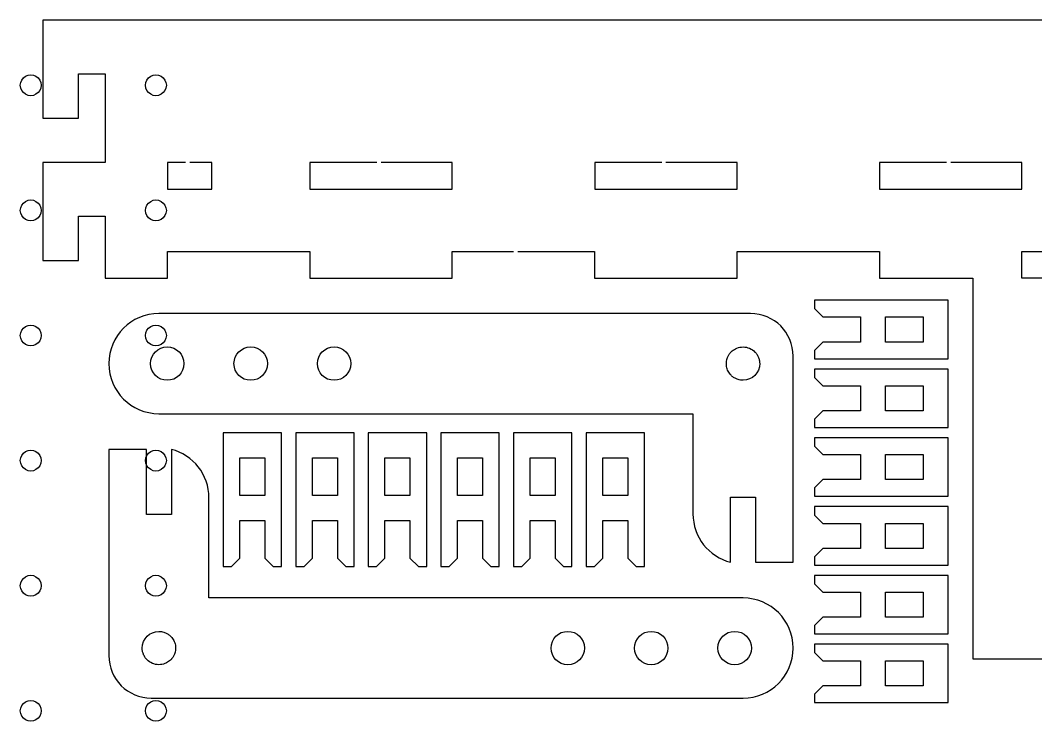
# Model space of a CAD drawing. Extents: x -1476 to 1406, y 11 to 1488.
# Drawn here: x 17 to 361.9, y 14.7 to 253.1 of the extents above; entities that cross this region are included whole.
import ezdxf

# ---------------------------------------------------------------- set-up
doc = ezdxf.new("R2010")
doc.units = 0
doc.layers.add('holes', color=7, linetype='CONTINUOUS')
doc.layers.add('Layer_1', color=7, linetype='CONTINUOUS')

msp = doc.modelspace()

# ---------------------------------------------------------------- linework, layer by layer
at = {"layer": 'holes', "color": 7}
for p, q in [((24.094503, 231.023526), (24.094503, 231.023526)), ((66.614181, 231.023526), (66.614181, 231.023526)), ((24.094503, 188.503918), (24.094503, 188.503918)), ((66.614181, 188.503918), (66.614181, 188.503918)), ((24.094503, 145.984168), (24.094503, 145.984168)), ((66.614181, 145.984168), (66.614181, 145.984168)), ((24.094503, 103.464561), (24.094503, 103.464561)), ((66.614181, 103.464561), (66.614181, 103.464561)), ((24.094503, 60.944901), (24.094503, 60.944901)), ((66.614181, 60.944901), (66.614181, 60.944901)), ((24.094503, 18.425226), (24.094503, 18.425226)), ((66.614181, 18.425226), (66.614181, 18.425226))]:
    msp.add_line(p, q, dxfattribs=at)
for points in [[(18.779542, 234.09212), (19.875845, 234.725071), (21.226546, 234.725071), (22.322849, 234.09212)], [(61.29922, 234.09212), (62.395523, 234.725071), (63.746224, 234.725071), (64.842527, 234.09212)], [(17.007888, 231.023526), (17.007888, 232.289428), (17.683239, 233.459169), (18.779542, 234.09212)], [(22.322849, 234.09212), (23.419152, 233.459169), (24.094503, 232.289428), (24.094503, 231.023526)], [(59.527566, 231.023526), (59.527566, 232.289428), (60.202917, 233.459169), (61.29922, 234.09212)], [(64.842527, 234.09212), (65.93883, 233.459169), (66.614181, 232.289428), (66.614181, 231.023526)], [(18.779542, 227.954932), (17.683239, 228.587883), (17.007888, 229.757624), (17.007888, 231.023526)], [(22.322849, 227.954932), (21.226546, 227.321981), (19.875845, 227.321981), (18.779542, 227.954932)], [(24.094503, 231.023526), (24.094503, 229.757624), (23.419152, 228.587883), (22.322849, 227.954932)], [(61.29922, 227.954932), (60.202917, 228.587883), (59.527566, 229.757624), (59.527566, 231.023526)], [(64.842527, 227.954932), (63.746224, 227.321981), (62.395523, 227.321981), (61.29922, 227.954932)], [(66.614181, 231.023526), (66.614181, 229.757624), (65.93883, 228.587883), (64.842527, 227.954932)], [(17.007888, 188.503918), (17.007888, 189.76982), (17.683239, 190.939561), (18.779542, 191.572512)], [(18.779542, 191.572512), (19.875845, 192.205463), (21.226546, 192.205463), (22.322849, 191.572512)], [(22.322849, 191.572512), (23.419152, 190.939561), (24.094503, 189.76982), (24.094503, 188.503918)], [(59.527566, 188.503918), (59.527566, 189.76982), (60.202917, 190.939561), (61.29922, 191.572512)], [(61.29922, 191.572512), (62.395523, 192.205463), (63.746224, 192.205463), (64.842527, 191.572512)], [(64.842527, 191.572512), (65.93883, 190.939561), (66.614181, 189.76982), (66.614181, 188.503918)], [(18.779542, 185.435324), (17.683239, 186.068275), (17.007888, 187.238017), (17.007888, 188.503918)], [(24.094503, 188.503918), (24.094503, 187.238017), (23.419152, 186.068275), (22.322849, 185.435324)], [(61.29922, 185.435324), (60.202917, 186.068275), (59.527566, 187.238017), (59.527566, 188.503918)], [(66.614181, 188.503918), (66.614181, 187.238017), (65.93883, 186.068275), (64.842527, 185.435324)], [(22.322849, 185.435324), (21.226546, 184.802373), (19.875845, 184.802373), (18.779542, 185.435324)], [(64.842527, 185.435324), (63.746224, 184.802373), (62.395523, 184.802373), (61.29922, 185.435324)], [(17.007888, 145.984168), (17.007888, 147.25007), (17.683239, 148.419811), (18.779542, 149.052762)], [(18.779542, 149.052762), (19.875845, 149.685713), (21.226546, 149.685713), (22.322849, 149.052762)], [(22.322849, 149.052762), (23.419152, 148.419811), (24.094503, 147.25007), (24.094503, 145.984168)], [(59.527566, 145.984168), (59.527566, 147.25007), (60.202917, 148.419811), (61.29922, 149.052762)], [(61.29922, 149.052762), (62.395523, 149.685713), (63.746224, 149.685713), (64.842527, 149.052762)], [(64.842527, 149.052762), (65.93883, 148.419811), (66.614181, 147.25007), (66.614181, 145.984168)], [(18.779542, 142.915574), (17.683239, 143.548525), (17.007888, 144.718267), (17.007888, 145.984168)], [(24.094503, 145.984168), (24.094503, 144.718267), (23.419152, 143.548525), (22.322849, 142.915574)], [(61.29922, 142.915574), (60.202917, 143.548525), (59.527566, 144.718267), (59.527566, 145.984168)], [(66.614181, 145.984168), (66.614181, 144.718267), (65.93883, 143.548525), (64.842527, 142.915574)], [(22.322849, 142.915574), (21.226546, 142.282623), (19.875845, 142.282623), (18.779542, 142.915574)], [(64.842527, 142.915574), (63.746224, 142.282623), (62.395523, 142.282623), (61.29922, 142.915574)], [(18.779542, 106.533155), (19.875845, 107.166106), (21.226546, 107.166106), (22.322849, 106.533155)], [(61.29922, 106.533155), (62.395523, 107.166106), (63.746224, 107.166106), (64.842527, 106.533155)], [(17.007888, 103.464561), (17.007888, 104.730463), (17.683239, 105.900204), (18.779542, 106.533155)], [(22.322849, 106.533155), (23.419152, 105.900204), (24.094503, 104.730463), (24.094503, 103.464561)], [(59.527566, 103.464561), (59.527566, 104.730463), (60.202917, 105.900204), (61.29922, 106.533155)], [(64.842527, 106.533155), (65.93883, 105.900204), (66.614181, 104.730463), (66.614181, 103.464561)], [(18.779542, 100.395967), (17.683239, 101.028918), (17.007888, 102.198659), (17.007888, 103.464561)], [(22.322849, 100.395967), (21.226546, 99.763016), (19.875845, 99.763016), (18.779542, 100.395967)], [(24.094503, 103.464561), (24.094503, 102.198659), (23.419152, 101.028918), (22.322849, 100.395967)], [(61.29922, 100.395967), (60.202917, 101.028918), (59.527566, 102.198659), (59.527566, 103.464561)], [(64.842527, 100.395967), (63.746224, 99.763016), (62.395523, 99.763016), (61.29922, 100.395967)], [(66.614181, 103.464561), (66.614181, 102.198659), (65.93883, 101.028918), (64.842527, 100.395967)], [(17.007888, 60.944901), (17.007888, 62.210803), (17.683239, 63.380544), (18.779542, 64.013495)], [(18.779542, 64.013495), (19.875845, 64.646446), (21.226546, 64.646446), (22.322849, 64.013495)], [(22.322849, 64.013495), (23.419152, 63.380544), (24.094503, 62.210803), (24.094503, 60.944901)], [(59.527566, 60.944901), (59.527566, 62.210803), (60.202917, 63.380544), (61.29922, 64.013495)], [(61.29922, 64.013495), (62.395523, 64.646446), (63.746224, 64.646446), (64.842527, 64.013495)], [(64.842527, 64.013495), (65.93883, 63.380544), (66.614181, 62.210803), (66.614181, 60.944901)], [(18.779542, 57.876307), (17.683239, 58.509258), (17.007888, 59.678999), (17.007888, 60.944901)], [(24.094503, 60.944901), (24.094503, 59.678999), (23.419152, 58.509258), (22.322849, 57.876307)], [(61.29922, 57.876307), (60.202917, 58.509258), (59.527566, 59.678999), (59.527566, 60.944901)], [(66.614181, 60.944901), (66.614181, 59.678999), (65.93883, 58.509258), (64.842527, 57.876307)], [(22.322849, 57.876307), (21.226546, 57.243356), (19.875845, 57.243356), (18.779542, 57.876307)], [(64.842527, 57.876307), (63.746224, 57.243356), (62.395523, 57.243356), (61.29922, 57.876307)], [(17.007888, 18.425226), (17.007888, 19.691128), (17.683239, 20.860869), (18.779542, 21.49382)], [(18.779542, 21.49382), (19.875845, 22.126771), (21.226546, 22.126771), (22.322849, 21.49382)], [(22.322849, 21.49382), (23.419152, 20.860869), (24.094503, 19.691128), (24.094503, 18.425226)], [(59.527566, 18.425226), (59.527566, 19.691128), (60.202917, 20.860869), (61.29922, 21.49382)], [(61.29922, 21.49382), (62.395523, 22.126771), (63.746224, 22.126771), (64.842527, 21.49382)], [(64.842527, 21.49382), (65.93883, 20.860869), (66.614181, 19.691128), (66.614181, 18.425226)], [(18.779542, 15.356632), (17.683239, 15.989583), (17.007888, 17.159324), (17.007888, 18.425226)], [(24.094503, 18.425226), (24.094503, 17.159324), (23.419152, 15.989583), (22.322849, 15.356632)], [(61.29922, 15.356632), (60.202917, 15.989583), (59.527566, 17.159324), (59.527566, 18.425226)], [(66.614181, 18.425226), (66.614181, 17.159324), (65.93883, 15.989583), (64.842527, 15.356632)], [(22.322849, 15.356632), (21.226546, 14.723681), (19.875845, 14.723681), (18.779542, 15.356632)], [(64.842527, 15.356632), (63.746224, 14.723681), (62.395523, 14.723681), (61.29922, 15.356632)]]:
    msp.add_open_spline(points, degree=3, dxfattribs=at)
at = {"layer": 'Layer_1', "color": 3}
for p, q in [((405.62862, 253.11665), (24.648915, 253.11665)), ((24.648915, 253.11665), (24.648915, 219.844775)), ((36.730215, 219.844775), (36.730215, 234.961925)), ((36.730215, 234.961925), (45.79734, 234.961925)), ((45.79734, 234.961925), (45.79734, 204.729125)), ((24.648915, 219.844775), (36.730215, 219.844775)), ((45.79734, 204.729125), (24.648915, 204.729125)), ((24.648915, 204.729125), (24.648915, 171.4838)), ((36.730215, 171.4838), (36.730215, 186.59945)), ((36.730215, 186.59945), (45.79734, 186.59945)), ((45.79734, 186.59945), (45.79734, 165.432275)), ((66.97239, 165.432275), (66.97239, 174.522875)), ((66.97239, 174.522875), (115.34739, 174.522875)), ((115.34739, 174.522875), (115.34739, 165.432275)), ((163.72239, 174.522875), (184.56564, 174.522898)), ((163.72239, 165.432275), (163.72239, 174.522875)), ((185.983665, 174.522883), (212.098965, 174.522875)), ((212.098965, 174.522875), (212.098965, 165.432275)), ((260.500515, 165.432275), (260.500515, 174.522875)), ((260.500515, 174.522875), (308.87706, 174.522875)), ((308.87706, 174.522875), (308.87706, 165.432275)), ((24.648915, 171.4838), (24.648915, 171.4838)), ((24.648915, 171.4838), (36.730215, 171.4838)), ((45.79734, 165.432275), (66.97239, 165.432275)), ((115.34739, 165.432275), (163.72239, 165.432275)), ((212.098965, 165.432275), (260.500515, 165.432275)), ((308.87706, 165.432275), (340.544242, 165.432275)), ((340.544242, 165.432275), (340.544242, 36.086975)), ((340.544242, 36.086975), (397.236442, 36.086975))]:
    msp.add_line(p, q, dxfattribs=at)
at = {"layer": 'Layer_1', "color": 4}
for p, q in [((73.122615, 204.739475), (66.98049, 204.739475)), ((66.98049, 204.739475), (66.98049, 195.6686)), ((82.09929, 204.739475), (74.54064, 204.739475)), ((82.09929, 195.6686), (82.09929, 204.739475)), ((138.13089, 204.739475), (115.358415, 204.739475)), ((115.358415, 204.739475), (115.358415, 195.6686)), ((163.73634, 204.739475), (139.54734, 204.739475)), ((163.73634, 195.6686), (163.73634, 204.739475)), ((234.886965, 204.739475), (212.11449, 204.739475)), ((212.11449, 204.739475), (212.11449, 195.6686)), ((260.492415, 204.739475), (236.30349, 204.739475)), ((260.492415, 195.6686), (260.492415, 204.739475)), ((331.642792, 204.739475), (308.870317, 204.739475)), ((308.870317, 204.739475), (308.870317, 195.6686)), ((357.248272, 204.739475), (333.059295, 204.739475)), ((357.248272, 195.6686), (357.248272, 204.739475)), ((66.98049, 195.6686), (66.98049, 195.6686)), ((66.98049, 195.6686), (82.09929, 195.6686)), ((115.358415, 195.6686), (115.358415, 195.6686)), ((115.358415, 195.6686), (163.73634, 195.6686)), ((212.11449, 195.6686), (212.11449, 195.6686)), ((212.11449, 195.6686), (260.492415, 195.6686)), ((308.870317, 195.6686), (308.870317, 195.6686)), ((308.870317, 195.6686), (357.248272, 195.6686)), ((357.252285, 165.4328), (357.252285, 174.5234)), ((357.252285, 174.5234), (357.252285, 174.5234)), ((357.252285, 174.5234), (380.023335, 174.5234)), ((405.62886, 165.4328), (357.252285, 165.4328)), ((332.18091, 157.9466), (286.827232, 157.9466)), ((286.827232, 157.9466), (286.827232, 155.1122)), ((332.18091, 138.103325), (332.18091, 157.9466)), ((224.178675, 153.432275), (64.08339, 153.432275)), ((245.500515, 153.432275), (224.178675, 153.432275)), ((259.817715, 153.432275), (245.500515, 153.432275)), ((265.091153, 153.432275), (259.817715, 153.432275)), ((286.827232, 155.1122), (289.661872, 152.27825)), ((289.661872, 152.27825), (302.418435, 152.277875)), ((302.418435, 152.277875), (302.418435, 143.773175)), ((310.921553, 143.773175), (310.921553, 152.277875)), ((310.921553, 152.277875), (323.677793, 152.277875)), ((323.677793, 152.277875), (323.677793, 143.773175)), ((262.50675, 142.09475), (262.50675, 142.09475)), ((262.50675, 142.09475), (262.50675, 142.0865)), ((289.661872, 143.773175), (286.827232, 140.93765)), ((302.418435, 143.773175), (289.661872, 143.773175)), ((323.677793, 143.773175), (310.921553, 143.773175)), ((279.516195, 137.701025), (279.516195, 139.0073)), ((286.827232, 140.93765), (286.827232, 138.103325)), ((286.827232, 138.103325), (332.18091, 138.103325)), ((279.516195, 119.416625), (279.516195, 137.701025)), ((332.18091, 134.568275), (286.827232, 134.568275)), ((286.827232, 134.568275), (286.827232, 131.733875)), ((332.18091, 114.725), (332.18091, 134.568275)), ((286.827232, 131.733875), (289.661872, 128.899925)), ((66.917715, 130.752575), (66.917715, 130.752575)), ((95.264595, 130.752575), (95.264595, 130.752575)), ((123.611475, 130.752575), (123.611475, 130.752575)), ((262.506307, 130.758425), (262.508355, 130.76195)), ((289.661872, 128.899925), (302.418435, 128.89955)), ((302.418435, 128.89955), (302.418435, 120.39485)), ((310.921553, 120.39485), (310.921553, 128.89955)), ((310.921553, 128.89955), (323.677793, 128.89955)), ((323.677793, 128.89955), (323.677793, 120.39485)), ((64.08339, 119.416625), (245.500515, 119.416625)), ((245.500515, 119.416625), (245.500515, 85.40105)), ((279.516195, 87.072875), (279.516195, 119.416625)), ((289.661872, 120.39485), (286.827232, 117.559325)), ((286.827232, 117.559325), (286.827232, 114.725)), ((302.418435, 120.39485), (289.661872, 120.39485)), ((323.677793, 120.39485), (310.921553, 120.39485)), ((286.827232, 114.725), (332.18091, 114.725)), ((85.89075, 112.862), (85.89075, 67.5083)), ((105.734032, 112.862), (85.89075, 112.862)), ((105.734032, 67.5083), (105.734032, 112.862)), ((110.54907, 112.862), (110.54907, 67.5083)), ((130.392352, 112.862), (110.54907, 112.862)), ((130.392352, 67.5083), (130.392352, 112.862)), ((135.207472, 112.862), (135.207472, 67.5083)), ((155.050755, 112.862), (135.207472, 112.862)), ((155.050755, 67.5083), (155.050755, 112.862)), ((159.865792, 112.862), (159.865792, 67.5083)), ((179.709075, 112.862), (159.865792, 112.862)), ((179.709075, 67.5083), (179.709075, 112.862)), ((184.52403, 112.862), (184.52403, 67.5083)), ((204.367312, 112.862), (184.52403, 112.862)), ((204.367312, 67.5083), (204.367312, 112.862)), ((209.182433, 112.862), (209.182433, 67.5083)), ((229.025715, 112.862), (209.182433, 112.862)), ((229.025715, 67.5083), (229.025715, 112.862)), ((332.18091, 111.18995), (286.827232, 111.18995)), ((286.827232, 111.18995), (286.827232, 108.35555)), ((332.18091, 91.346675), (332.18091, 111.18995)), ((47.07555, 107.259575), (47.07555, 90.78455)), ((59.83179, 107.259575), (47.07555, 107.259575)), ((59.83179, 89.112725), (59.83179, 107.259575)), ((68.33499, 107.259575), (68.33499, 85.115825)), ((286.827232, 108.35555), (289.661872, 105.5216)), ((91.559475, 104.358875), (100.064197, 104.358875)), ((91.559475, 91.60265), (91.559475, 104.358875)), ((100.064197, 104.358875), (100.064197, 91.60265)), ((116.217795, 104.358875), (124.72251, 104.358875)), ((116.217795, 91.60265), (116.217795, 104.358875)), ((124.72251, 104.358875), (124.72251, 91.60265)), ((140.87619, 104.358875), (149.380912, 104.358875)), ((140.87619, 91.60265), (140.87619, 104.358875)), ((149.380912, 104.358875), (149.380912, 91.60265)), ((165.53451, 104.358875), (174.039232, 104.358875)), ((165.53451, 91.60265), (165.53451, 104.358875)), ((174.039232, 104.358875), (174.039232, 91.60265)), ((190.192755, 104.358875), (198.69747, 104.358875)), ((190.192755, 91.60265), (190.192755, 104.358875)), ((198.69747, 104.358875), (198.69747, 91.60265)), ((214.85115, 104.358875), (223.355872, 104.358875)), ((214.85115, 91.60265), (214.85115, 104.358875)), ((223.355872, 104.358875), (223.355872, 91.60265)), ((289.661872, 105.5216), (302.418435, 105.521225)), ((302.418435, 105.521225), (302.418435, 97.016525)), ((310.921553, 97.016525), (310.921553, 105.521225)), ((310.921553, 105.521225), (323.677793, 105.521225)), ((323.677793, 105.521225), (323.677793, 97.016525)), ((289.661872, 97.016525), (286.827232, 94.181)), ((302.418435, 97.016525), (289.661872, 97.016525)), ((323.677793, 97.016525), (310.921553, 97.016525)), ((286.827232, 94.181), (286.827232, 91.346675)), ((47.07555, 90.78455), (47.07555, 89.112725)), ((81.09123, 56.768975), (81.09123, 90.78455)), ((100.064197, 91.60265), (91.559475, 91.60265)), ((124.72251, 91.60265), (116.217795, 91.60265)), ((149.380912, 91.60265), (140.87619, 91.60265)), ((174.039232, 91.60265), (165.53451, 91.60265)), ((198.69747, 91.60265), (190.192755, 91.60265)), ((223.355872, 91.60265), (214.85115, 91.60265)), ((258.256755, 68.926025), (258.256755, 91.069775)), ((258.256755, 91.069775), (266.759955, 91.069775)), ((266.759955, 91.069775), (266.759955, 87.072875)), ((286.827232, 91.346675), (332.18091, 91.346675)), ((47.07555, 89.112725), (47.07555, 56.768975)), ((59.83179, 85.115825), (59.83179, 89.112725)), ((266.759955, 87.072875), (266.759955, 68.926025)), ((279.516195, 85.40105), (279.516195, 87.072875)), ((332.18091, 87.811625), (286.827232, 87.811625)), ((286.827232, 87.811625), (286.827232, 84.977225)), ((332.18091, 67.96835), (332.18091, 87.811625)), ((68.33499, 85.115825), (59.83179, 85.115825)), ((91.559152, 70.342925), (91.559475, 83.099525)), ((91.559475, 83.099525), (100.064197, 83.099525)), ((100.064197, 83.099525), (100.064197, 70.342925)), ((116.217472, 70.342925), (116.217795, 83.099525)), ((116.217795, 83.099525), (124.72251, 83.099525)), ((124.72251, 83.099525), (124.72251, 70.342925)), ((140.875875, 70.342925), (140.87619, 83.099525)), ((140.87619, 83.099525), (149.380912, 83.099525)), ((149.380912, 83.099525), (149.380912, 70.342925)), ((165.534195, 70.342925), (165.53451, 83.099525)), ((165.53451, 83.099525), (174.039232, 83.099525)), ((174.039232, 83.099525), (174.039232, 70.342925)), ((190.192432, 70.342925), (190.192755, 83.099525)), ((190.192755, 83.099525), (198.69747, 83.099525)), ((198.69747, 83.099525), (198.69747, 70.342925)), ((214.850835, 70.342925), (214.85115, 83.099525)), ((214.85115, 83.099525), (223.355872, 83.099525)), ((223.355872, 83.099525), (223.355872, 70.342925)), ((279.516195, 68.926025), (279.516195, 85.40105)), ((286.827232, 84.977225), (289.661872, 82.1432)), ((289.661872, 82.1432), (302.418435, 82.1429)), ((302.418435, 82.1429), (302.418435, 73.6382)), ((310.921553, 73.6382), (310.921553, 82.1429)), ((310.921553, 82.1429), (323.677793, 82.1429)), ((323.677793, 82.1429), (323.677793, 73.6382)), ((289.661872, 73.6382), (286.827232, 70.802675)), ((302.418435, 73.6382), (289.661872, 73.6382)), ((323.677793, 73.6382), (310.921553, 73.6382)), ((88.72515, 67.5083), (91.559152, 70.342925)), ((100.064197, 70.342925), (102.899715, 67.5083)), ((113.38347, 67.5083), (116.217472, 70.342925)), ((124.72251, 70.342925), (127.558035, 67.5083)), ((138.041873, 67.5083), (140.875875, 70.342925)), ((149.380912, 70.342925), (152.21643, 67.5083)), ((162.700192, 67.5083), (165.534195, 70.342925)), ((174.039232, 70.342925), (176.87475, 67.5083)), ((187.35843, 67.5083), (190.192432, 70.342925)), ((198.69747, 70.342925), (201.532995, 67.5083)), ((212.016832, 67.5083), (214.850835, 70.342925)), ((223.355872, 70.342925), (226.19139, 67.5083)), ((286.827232, 70.802675), (286.827232, 67.96835)), ((85.89075, 67.5083), (88.72515, 67.5083)), ((102.899715, 67.5083), (105.734032, 67.5083)), ((110.54907, 67.5083), (113.38347, 67.5083)), ((127.558035, 67.5083), (130.392352, 67.5083)), ((135.207472, 67.5083), (138.041873, 67.5083)), ((152.21643, 67.5083), (155.050755, 67.5083)), ((159.865792, 67.5083), (162.700192, 67.5083)), ((176.87475, 67.5083), (179.709075, 67.5083)), ((184.52403, 67.5083), (187.35843, 67.5083)), ((201.532995, 67.5083), (204.367312, 67.5083)), ((209.182433, 67.5083), (212.016832, 67.5083)), ((226.19139, 67.5083), (229.025715, 67.5083)), ((266.759955, 68.926025), (279.516195, 68.926025)), ((286.827232, 67.96835), (332.18091, 67.96835)), ((332.18091, 64.4333), (286.827232, 64.4333)), ((286.827232, 64.4333), (286.827232, 61.5989)), ((332.18091, 44.590025), (332.18091, 64.4333)), ((286.827232, 61.5989), (289.661872, 58.764875)), ((289.661872, 58.764875), (302.418435, 58.764575)), ((302.418435, 58.764575), (302.418435, 50.259875)), ((310.921553, 50.259875), (310.921553, 58.764575)), ((310.921553, 58.764575), (323.677793, 58.764575)), ((323.677793, 58.764575), (323.677793, 50.259875)), ((47.07555, 56.768975), (47.07555, 38.484575)), ((262.508355, 56.768975), (81.09123, 56.768975)), ((289.661872, 50.259875), (286.827232, 47.424275)), ((302.418435, 50.259875), (289.661872, 50.259875)), ((323.677793, 50.259875), (310.921553, 50.259875)), ((64.085445, 45.427175), (64.08339, 45.42365)), ((202.98027, 45.433025), (202.98027, 45.433025)), ((231.32715, 45.433025), (231.32715, 45.433025)), ((259.67403, 45.433025), (259.67403, 45.433025)), ((286.827232, 47.424275), (286.827232, 44.590025)), ((286.827232, 44.590025), (332.18091, 44.590025)), ((47.07555, 38.484575), (47.07555, 37.1783)), ((332.18091, 41.054975), (286.827232, 41.054975)), ((286.827232, 41.054975), (286.827232, 38.220575)), ((286.827232, 38.220575), (289.661872, 35.38655)), ((332.18091, 21.2117), (332.18091, 41.054975)), ((289.661872, 35.38655), (302.418435, 35.38625)), ((302.418435, 35.38625), (302.418435, 26.88155)), ((310.921553, 26.88155), (310.921553, 35.38625)), ((310.921553, 35.38625), (323.677793, 35.38625)), ((323.677793, 35.38625), (323.677793, 26.88155)), ((64.084995, 34.09085), (64.084995, 34.0991)), ((64.084995, 34.09085), (64.084995, 34.09085)), ((289.661872, 26.88155), (286.827232, 24.046025)), ((302.418435, 26.88155), (289.661872, 26.88155)), ((323.677793, 26.88155), (310.921553, 26.88155)), ((61.500592, 22.753325), (66.77403, 22.753325)), ((66.77403, 22.753325), (81.09123, 22.753325)), ((81.09123, 22.753325), (102.413077, 22.753325)), ((102.413077, 22.753325), (262.508355, 22.753325)), ((286.827232, 24.046025), (286.827232, 21.2117)), ((286.827232, 21.2117), (332.18091, 21.2117))]:
    msp.add_line(p, q, dxfattribs=at)
for points in [[(64.08339, 153.432275), (54.66099, 153.432275), (47.07555, 145.846925), (47.07555, 136.42445)], [(279.516195, 139.0073), (279.516195, 146.9987), (273.08259, 153.432275), (265.091153, 153.432275)], [(61.24899, 136.421375), (61.24923, 139.552025), (63.787072, 142.0898), (66.917715, 142.0901)], [(66.917715, 142.0901), (70.048995, 142.090625), (72.58779, 139.552625), (72.58803, 136.421375)], [(89.59587, 136.421375), (89.59611, 139.552025), (92.133952, 142.0898), (95.264595, 142.0901)], [(95.264595, 142.0901), (98.395312, 142.0898), (100.932997, 139.552025), (100.933312, 136.421375)], [(117.941153, 136.421375), (117.941475, 139.552625), (120.480195, 142.090625), (123.611475, 142.0901)], [(123.611475, 142.0901), (126.742192, 142.0898), (129.27987, 139.552025), (129.280192, 136.421375)], [(258.556755, 140.4932), (258.96411, 140.889125), (259.42875, 141.22145), (259.93491, 141.47915)], [(259.93491, 141.47915), (260.10339, 141.564875), (260.27595, 141.6419), (260.45211, 141.710375)], [(260.45211, 141.710375), (261.10731, 141.9647), (261.803955, 142.0952), (262.50675, 142.09475)], [(262.50675, 142.0865), (264.038752, 142.085975), (265.505235, 141.4655), (266.57235, 140.366225)], [(256.83963, 136.4276), (256.83915, 137.377025), (257.07723, 138.3113), (257.53179, 139.144775)], [(257.53179, 139.144775), (257.622112, 139.310525), (257.720595, 139.4717), (257.827072, 139.627625)], [(257.827072, 139.627625), (257.933475, 139.783775), (258.04779, 139.93445), (258.169312, 140.079125)], [(258.169312, 140.079125), (258.229312, 140.147375), (258.291713, 140.213975), (258.35523, 140.27915)], [(258.35523, 140.27915), (258.420855, 140.3519), (258.48771, 140.4236), (258.556755, 140.4932)], [(266.57235, 140.366225), (266.704275, 140.23145), (266.829555, 140.090075), (266.947395, 139.942775)], [(266.947395, 139.942775), (267.064912, 139.79525), (267.174915, 139.641875), (267.277073, 139.4834)], [(267.277073, 139.4834), (267.37899, 139.324625), (267.47283, 139.160975), (267.558353, 138.99275)], [(267.558353, 138.99275), (267.64395, 138.824825), (267.721072, 138.652775), (267.789555, 138.477125)], [(267.789555, 138.477125), (267.85833, 138.301625), (267.91827, 138.12275), (267.969232, 137.94125)], [(47.07555, 136.42445), (47.07555, 127.002125), (54.660915, 119.416625), (64.08339, 119.416625)], [(66.917715, 130.752575), (63.787072, 130.752875), (61.249312, 133.290725), (61.24899, 136.421375)], [(72.58803, 136.421375), (72.587715, 133.290125), (70.048995, 130.75205), (66.917715, 130.752575)], [(95.264595, 130.752575), (92.133952, 130.752875), (89.596193, 133.290725), (89.59587, 136.421375)], [(100.933312, 136.421375), (100.933072, 133.290725), (98.39523, 130.752875), (95.264595, 130.752575)], [(123.611475, 130.752575), (120.48027, 130.75205), (117.941475, 133.290125), (117.941153, 136.421375)], [(129.280192, 136.421375), (129.27987, 133.290725), (126.74211, 130.752875), (123.611475, 130.752575)], [(256.920832, 135.465125), (256.866457, 135.78305), (256.839315, 136.105025), (256.83963, 136.4276)], [(257.45523, 133.85885), (257.19771, 134.3645), (257.017635, 134.906), (256.920832, 135.465125)], [(268.175025, 136.42715), (268.17471, 133.2965), (265.63695, 130.758725), (262.506307, 130.758425)], [(267.969232, 137.94125), (268.019633, 137.759525), (268.060673, 137.5754), (268.092675, 137.389625)], [(268.092675, 137.389625), (268.1247, 137.203925), (268.147875, 137.016725), (268.16145, 136.8287)], [(268.16145, 136.8287), (268.17105, 136.69505), (268.175025, 136.561175), (268.175025, 136.42715)], [(258.44115, 132.4823), (258.045472, 132.889175), (257.713155, 133.353275), (257.45523, 133.85885)], [(258.855232, 132.094775), (258.710835, 132.21695), (258.57267, 132.34625), (258.44115, 132.4823)], [(259.789635, 131.4557), (259.457632, 131.636975), (259.14459, 131.8511), (258.855232, 132.094775)], [(260.83179, 131.015075), (260.47059, 131.126825), (260.121472, 131.274425), (259.789635, 131.4557)], [(262.508355, 130.76195), (261.939953, 130.7618), (261.374835, 130.84715), (260.83179, 131.015075)], [(81.09123, 90.78455), (81.09123, 98.738), (75.687075, 105.381125), (68.33499, 107.259575)], [(245.500515, 85.40105), (245.500515, 77.4476), (250.90467, 70.804475), (258.256755, 68.926025)], [(279.516195, 39.76115), (279.516195, 49.183475), (271.93083, 56.768975), (262.508355, 56.768975)], [(58.41672, 39.75845), (58.417042, 42.8891), (60.954802, 45.426875), (64.085445, 45.427175)], [(64.08339, 45.42365), (64.651792, 45.4238), (65.21691, 45.33845), (65.759955, 45.170525)], [(65.759955, 45.170525), (66.121155, 45.058775), (66.470272, 44.911175), (66.80211, 44.7299)], [(197.311553, 39.7643), (197.311875, 42.894875), (199.849635, 45.432725), (202.98027, 45.433025)], [(202.98027, 45.433025), (206.111475, 45.43355), (208.65027, 42.895475), (208.650592, 39.7643)], [(225.658433, 39.7643), (225.658672, 42.894875), (228.196515, 45.432725), (231.32715, 45.433025)], [(231.32715, 45.433025), (234.457792, 45.432725), (236.995552, 42.894875), (236.995875, 39.7643)], [(254.003715, 39.7643), (254.00403, 42.895475), (256.54275, 45.43355), (259.67403, 45.433025)], [(259.67403, 45.433025), (262.804672, 45.432725), (265.342432, 42.894875), (265.342755, 39.7643)], [(66.80211, 44.7299), (67.134112, 44.548625), (67.447155, 44.3345), (67.736513, 44.090825)], [(67.736513, 44.090825), (67.88091, 43.96865), (68.019075, 43.83935), (68.150595, 43.7033)], [(68.150595, 43.7033), (68.546272, 43.296425), (68.87859, 42.8324), (69.136515, 42.32675)], [(69.136515, 42.32675), (69.394035, 41.8211), (69.57411, 41.279675), (69.670912, 40.72055)], [(58.430295, 39.3569), (58.420695, 39.49055), (58.41672, 39.624425), (58.41672, 39.75845)], [(58.49907, 38.795975), (58.467045, 38.98175), (58.44387, 39.168875), (58.430295, 39.3569)], [(58.622512, 38.244425), (58.572112, 38.426075), (58.531072, 38.6102), (58.49907, 38.795975)], [(58.80219, 37.708475), (58.733415, 37.883975), (58.673475, 38.06285), (58.622512, 38.244425)], [(69.752115, 39.758), (69.752595, 38.808575), (69.514515, 37.874375), (69.059955, 37.040825)], [(69.670912, 40.72055), (69.725287, 40.402625), (69.75243, 40.080575), (69.752115, 39.758)], [(202.98027, 34.0955), (199.849552, 34.0958), (197.311875, 36.63365), (197.311553, 39.7643)], [(208.650592, 39.7643), (208.65027, 36.632975), (206.11155, 34.094975), (202.98027, 34.0955)], [(231.32715, 34.0955), (228.196432, 34.0958), (225.658755, 36.63365), (225.658433, 39.7643)], [(236.995875, 39.7643), (236.995635, 36.63365), (234.457792, 34.0958), (231.32715, 34.0955)], [(259.67403, 34.0955), (256.54275, 34.094975), (254.003955, 36.632975), (254.003715, 39.7643)], [(265.342755, 39.7643), (265.342515, 36.63365), (262.804672, 34.0958), (259.67403, 34.0955)], [(262.508355, 22.753325), (271.930755, 22.753325), (279.516195, 30.338675), (279.516195, 39.76115)], [(47.07555, 37.1783), (47.07555, 29.1869), (53.509155, 22.753325), (61.500592, 22.753325)], [(59.033392, 37.19285), (58.947795, 37.360775), (58.870672, 37.532825), (58.80219, 37.708475)], [(59.314672, 36.7022), (59.212755, 36.860975), (59.118915, 37.0247), (59.033392, 37.19285)], [(59.64435, 36.242825), (59.526832, 36.39035), (59.41683, 36.543725), (59.314672, 36.7022)], [(60.019395, 35.819375), (59.88747, 35.95415), (59.76219, 36.095525), (59.64435, 36.242825)], [(64.084995, 34.0991), (62.552992, 34.099625), (61.08651, 34.720175), (60.019395, 35.819375)], [(66.656835, 34.70645), (66.488355, 34.6208), (66.315795, 34.5437), (66.139635, 34.475225)], [(68.03499, 35.6924), (67.627635, 35.296475), (67.162995, 34.96415), (66.656835, 34.70645)], [(68.236515, 35.90645), (68.17089, 35.8337), (68.104035, 35.762), (68.03499, 35.6924)], [(68.422432, 36.106475), (68.362432, 36.038225), (68.300033, 35.971625), (68.236515, 35.90645)], [(68.764672, 36.55805), (68.65827, 36.401825), (68.543955, 36.25115), (68.422432, 36.106475)], [(69.059955, 37.040825), (68.969632, 36.875075), (68.87115, 36.7139), (68.764672, 36.55805)], [(66.139635, 34.475225), (65.484435, 34.2209), (64.78779, 34.0904), (64.084995, 34.09085)]]:
    msp.add_open_spline(points, degree=3, dxfattribs=at)

doc.saveas('drawing.dxf')
